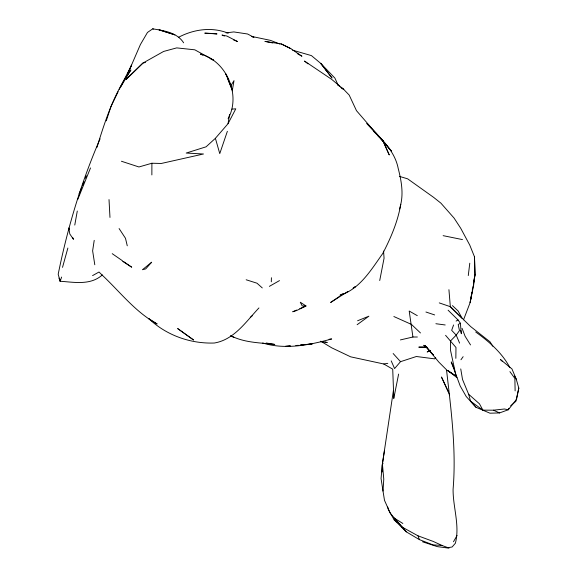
<?xml version="1.0" encoding="UTF-8"?>
<svg xmlns="http://www.w3.org/2000/svg" width="577" height="577" viewBox="0 0 577 577"><rect width="100%" height="100%" fill="white"/><g stroke="black" fill="none" stroke-linecap="round" stroke-linejoin="round"><path stroke-width="0.87" d="M151.866 174.932L151.895 163.241L161.322 163.464L203.479 153.994L186.212 153.049L206.083 146.818L215.394 138.307L228.059 123.673L235.784 108.815L231.911 109.132M455.844 358.353L455.974 347.477L445.581 335.316M382.104 472.008L382.255 464.874L384.448 450.709M271.305 281.8L271.414 277.732M446.576 370.333C451.063 409.814 456.436 449.519 453.082 489.383C452.945 507.241 459.999 525.575 455.39 543.231L452.123 546.989L447.947 547.681L441.903 545.424L432.981 544.89L419.436 539.639L406.28 531.843L390.283 513.292L384.484 500.302L383.013 491.077L383.777 479.17L382.4 463.958L393.435 390.405L393.802 398.31L398.613 374.084M102.381 274.897C90.647 285.507 74.433 282.261 60.131 281.237L60.289 279.441M468.272 275.575L469.786 263.206M399.349 176.353L407.636 178.827L433.594 197.341L440.915 203.162L454.077 218.084L460.706 228.254L469.757 245.081L474.496 256.815L475.008 274.378L473.638 285.204L470.132 302.579L463.533 319.831M343.019 293.592L339.947 295.301C359.94 289.091 371.242 269.61 382.71 253.57C390.817 237.976 397.777 221.698 400.784 204.272C403.539 192.3 401.188 180.089 398.202 168.419C394.517 149.551 379.161 136.98 366.828 123.5L382.818 140.521L389.194 154.824L382.818 140.521M474.496 256.815L475.008 274.378L473.465 284.245M94.217 240.349L92.63 250.829L94.794 264.771M228.059 123.673L229.552 114.347M232.257 90.856L234.002 80.636L230.447 86.449M471.964 292.005L470.132 302.579L472.036 292.106M472.267 290.245L472.57 288.478M473.486 283.192L475.008 274.378M74.772 225.059L77.289 211.045M472.354 290.354L473.147 285.99M379.724 280.545L384.066 258.207L383.554 251.038M502.315 361.325L500.432 359.507L511.958 368.941L516.271 379.226L518.81 388.09L516.545 399.349L508.287 409.764L499.552 412.93L489.974 413.197L476.018 407.29L466.209 396.522L460.179 385.955L451.236 361.923L453.955 368.234M518.81 388.09L515.845 401.354L510.652 405.804M62.518 267.367L67.877 248.031M399.637 208.982L400.784 204.272M96.936 147.409C105.266 120.398 114.109 93.041 130.9 69.918L120.593 87.127M106.269 120.824L110.979 106.471L118.119 91.707M227.367 131.304L219.765 153.619L215.394 138.307M59.005 278.114L60.131 281.237L61.616 277.061M453.587 324.966L451.668 330.325L456.212 335.129L459.595 343.127M508.82 408.336L508.287 409.764L504.464 408.992L493.443 410.189L482.906 410.146L470.58 401.217L468.625 394.25L462.516 379.442L460.742 368.919M90.517 167.921L77.794 199.375M100.088 138.841C81.155 182.368 67.581 227.778 58.19 274.241L60.131 281.237M81.746 187.417L79.114 194.067L79.951 192.502M82.41 185.751L84.054 181.589M85.374 178.264L86.362 175.769M228.095 118.754C241.301 95.097 226.451 60.729 200.421 54.079L202.758 55.168M128.087 72.99L140.406 44.544L147.46 32.471L152.696 28.85C163.904 30.639 176.98 32.413 183.645 42.806M128.072 73.164L131.578 65.136L119.251 89.377M383.013 463.331L382.255 464.874L381.058 478.535L383.013 491.077M453.472 541.781L457.071 535.47M435.707 357.379L434.755 358.872L416.37 356.507L400.517 361.678L394.581 368.559L391.213 360.899M460.958 359.745L463.136 356.687M92.572 275.611L99.013 272.012L101.804 274.76C119.778 291.522 135.213 312.013 157.132 323.971L148.902 318.735C166.327 335.273 190.381 343.87 214.319 343.019C234.233 339.716 245.982 321.613 258.936 307.945M250.274 317.379L252.243 315.821M357.134 324.707L368.883 316.189L357.589 320.769M339.492 296.405L330.635 302.463L347.823 291.515M340.964 295.395L342.442 294.385M353.059 288.183L355.302 286.755L353.766 287.613M448.098 310.188L458.044 319.947L460.352 323.207L458.196 324.555L459.48 330.585L456.212 335.129L450.572 340.884L450.558 350.484L455.945 375.49M456.104 321.072L458.044 319.947M269.365 286.365L279.499 280.602M430.327 350.527L427.16 351.977L430.334 350.592M178.365 37.39C193.605 29.268 211.91 26.643 228.211 33.199M296.636 310.065L292.727 311.768L296.621 310.534L306.012 305.983L300.271 302.218L302.233 305.954L306.012 305.983L299.766 308.709M151.895 163.241L138.942 166.969L121.43 161.25M145.534 62.446L142.937 63.066L126.24 79.309L142.937 63.066L163.623 51.447L176.685 47.891L194.817 49.817L213.656 60.224L210.54 58.782M400.395 339.918L412.923 337.018L417.38 337.004M320.74 341.18L331.66 347.794L350.701 356.846L383.755 363.986L387.78 363.351M226.083 32.882L233.808 31.93L247.576 33.993L253.959 37.339M329.056 339.262L331.681 338.951C309.438 345.089 285.262 349.95 262.672 342.998M289.899 345.948L285.42 346.351L290.599 345.933M300.653 344.967L303.343 344.721M305.132 344.563L312.301 343.906L300.098 345.161M295.777 345.515L298.374 345.306M424.982 347.065L418.787 347.145L426.518 347.239M320.372 341.606L327.476 342.543M448.985 548.15L437.366 546.635L422.53 541.796M435.887 323.726L445.192 324.966M297.256 53.574L301.937 56.236L290.801 48.634L281.309 43.939L264.922 41.393L272.849 42.972M266.199 343.005L274.775 344.426C260.934 342.803 246.927 342.832 233.836 337.184L230.591 335.958L233.836 337.184M443.129 235.661L462.473 239.592M324.988 341.945L326.647 342.341M425.285 345.695L423.691 345.291L426.619 347.368M152.696 28.85L153.446 29.066M246.17 279.773L256.981 283.199L262.283 287.93M425.934 312.013L434.647 314.927M439.263 302.896L450.334 306.683L470.652 326.568L490.003 341.815L492.787 346.214M401.924 526.981L418.015 535.831L433.204 541.421L441.903 545.424M280.061 44.097L270.483 40.376L251.543 36.387L253.144 37.137M224.431 36.062L221.994 35.046L226.912 36.055L237.414 41.494L233.353 39.799M393.853 316.521L411.43 324.404L420.489 332.958M493.443 410.189L499.552 412.93M290.801 48.634L281.309 43.939M292.568 50.163L311.421 55.608L320.754 63.405L334.898 78.104L338.151 85.187M417.294 315.669L409.201 311.032L412.923 337.018M383.755 363.986L392.721 369.157L393.802 398.31M402.84 523.462L394.214 518.096L406.28 531.843L394.141 519.819L388.379 509.657L387.694 507.046M122.396 261.186L131.715 267.201L123.774 261.684M455.289 375.692L447.081 370.355L438.83 362.096L426.36 347.008L433.615 355.295M454.611 375.173L448.098 370.708L456.962 377.647M112.219 253.671L122.331 260.681M341.021 87.531L343.798 89.485L349.193 95.075L356.478 110.676L391.632 151.253L375.677 132.948M475.7 331.999C489.007 341.555 502.055 352.785 509.808 367.484M427.002 347.239L424.874 345.659L433.572 355.281M337.632 84.848L339.687 86.391M341.057 87.423L343.798 89.485L331.66 79.352L304.512 61.054L307.938 63.823M394.141 519.819L397.575 522.466M468.625 394.25L479.465 403.828L482.906 410.146M377.38 135.249L379.933 137.629L373.889 131.635M452.44 305.63L458.124 310.974L462.112 318.331L450.334 306.683L448.928 289.683M393.153 353.528L400.517 361.678M470.58 401.217L476.018 407.29M509.917 371.653L514.864 378.404L515.124 390.889M119.093 228.542L125.483 238.287L127.265 245.809M470.543 344.931L465.098 336.247L462.083 328.349M514.547 376.089L516.271 379.226M448.192 391.256L441.47 376.997L449.649 395.007M69.514 229.538L68.858 227.908L69.788 233.959L73.459 239.318L72.803 237.688M226.884 76.546L225.895 74.051L232.163 89.861L227.54 78.212M418.015 535.831L419.436 539.639M460.655 330.246L461.348 333.737L460.352 323.207M109.017 199.584L109.976 217.435M151.628 262.261L145.721 268.889L142.425 269.733L151.628 262.261M211.86 33.459L204.777 33.156L217.017 33.942L211.86 33.459M174.773 34.808L159.18 29.881L174.773 34.808M193.49 339.932L177.752 328.63L193.49 339.932M325.94 70.091L320.754 63.405L332.042 78.039L325.94 70.091"/></g></svg>
